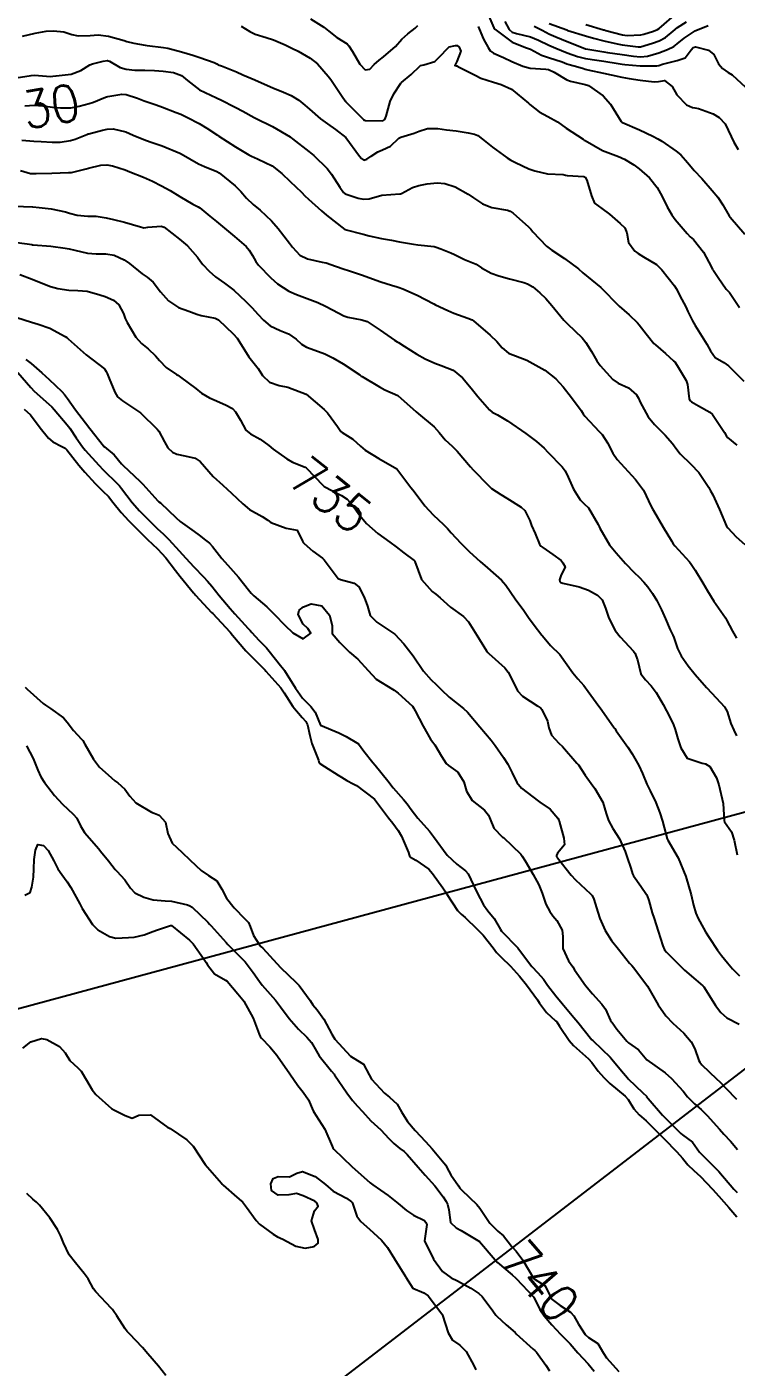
# Model space of a CAD drawing. Header units: metres. Extents: x 298520 to 308411, y 7433745 to 7450750.
# Drawn here: x 301731.9 to 301809.3, y 7441952.1 to 7442098 of the extents above; entities that cross this region are included whole.
import ezdxf
from ezdxf.enums import TextEntityAlignment as Align

# ---------------------------------------------------------------- set-up
doc = ezdxf.new("R2010")
doc.units = ezdxf.units.M
doc.header["$LTSCALE"] = 10
doc.linetypes.add('CONTINUO', pattern=[0])
for name, color, linetype in [('Cotas', 45, 'Continuous'), ('Curvas de Nivel 1m', 11, 'Continuous'), ('Curvas de Nivel 5m', 15, 'Continuous'), ('TEXTO', 45, 'Continuous')]:
    doc.layers.add(name, color=color, linetype=linetype)
doc.styles.add('Style-STANDARD', font='STANDARD.shx')

msp = doc.modelspace()

# ---------------------------------------------------------------- linework, layer by layer
at = {"layer": 'Curvas de Nivel 1m', "flags": 128}
for points, elevation in [([(301762.86, 7442098.91), (301764.33, 7442098), (301764.85, 7442097.56), (301765.72, 7442096.86), (301766.84, 7442096.17), (301767.05, 7442095.96), (301767.43, 7442095.35), (301768.24, 7442093.95), (301768.8, 7442093.34), (301769.31, 7442093.43), (301769.79, 7442093.93), (301770.33, 7442094.4), (301770.82, 7442094.74), (301772.13, 7442095.9), (301772.83, 7442096.67), (301773.45, 7442097.28), (301774.26, 7442097.88), (301774.57, 7442098.16)], 726), ([(301784.03, 7442098.59), (301784.5, 7442097.75), (301784.85, 7442097.44), (301785.3, 7442097.29), (301786.84, 7442096.95), (301787.71, 7442096.59), (301788.83, 7442096.03), (301789.61, 7442095.69), (301790.82, 7442095.19), (301791.94, 7442094.79), (301792.81, 7442094.59), (301794.06, 7442094.39), (301794.81, 7442094.27), (301796.39, 7442094.03), (301796.81, 7442093.97), (301797.13, 7442093.93), (301798.8, 7442093.78), (301800.6, 7442093.77), (301800.81, 7442093.81), (301801.22, 7442093.97), (301802.81, 7442094.37), (301803.69, 7442094.64), (301804.34, 7442095.51), (301804.56, 7442095.78), (301804.83, 7442095.86), (301806.24, 7442095.5), (301806.82, 7442095.03), (301807.31, 7442093.99), (301807.76, 7442093.48), (301808.39, 7442093.06), (301808.8, 7442092.78), (301810.27, 7442091.45)], 724), ([(301788.86, 7442098.37), (301790.78, 7442097.68), (301790.85, 7442097.66), (301790.89, 7442097.64), (301792.84, 7442097.03), (301793.69, 7442096.79), (301794.84, 7442096.5), (301796.27, 7442096.18), (301796.83, 7442096.07), (301798.57, 7442095.84), (301798.83, 7442095.85), (301800.14, 7442096.26), (301800.84, 7442096.49), (301801.54, 7442096.85), (301802.37, 7442097.54), (301802.86, 7442097.95), (301803.82, 7442098.56)], 722), ([(301792.86, 7442098.28), (301794.78, 7442097.7), (301794.85, 7442097.68), (301795.03, 7442097.63), (301796.85, 7442097.15), (301797.36, 7442097.08), (301798.85, 7442097.17), (301799.18, 7442097.24), (301800.24, 7442097.57), (301800.68, 7442097.74), (301800.86, 7442097.84), (301802.78, 7442099.53)], 721), ([(301731.48, 7442097.02), (301732.84, 7442097.35), (301734.04, 7442097.55), (301734.85, 7442097.6), (301735.98, 7442097.47), (301736.84, 7442097.2), (301737.56, 7442097.04), (301738.84, 7442097.09), (301739.71, 7442097.16), (301740.84, 7442097.02), (301742.57, 7442096.52), (301742.83, 7442096.44), (301743.61, 7442096.24), (301744.83, 7442096.03), (301745.05, 7442096.01), (301746.83, 7442095.78), (301747.33, 7442095.69), (301748.82, 7442095.32), (301750.03, 7442094.95), (301750.81, 7442094.7), (301752.35, 7442094.14), (301752.65, 7442093.98), (301752.8, 7442093.89), (301753.16, 7442093.77), (301754.79, 7442093.11), (301755.47, 7442092.78), (301756.78, 7442092.24), (301757.18, 7442092.08), (301758.77, 7442091.38), (301759.9, 7442090.92), (301760.76, 7442090.54), (301761.58, 7442090.03), (301762.24, 7442089.51), (301762.74, 7442089.06), (301763.95, 7442088), (301764.73, 7442087.45), (301765.6, 7442086.86), (301766.71, 7442085.97), (301768.2, 7442083.95), (301768.41, 7442083.67), (301768.68, 7442083.49), (301769.01, 7442083.6), (301769.48, 7442083.93), (301770.21, 7442084.4), (301770.69, 7442084.62), (301771.57, 7442085.04), (301772.5, 7442085.89), (301772.71, 7442086.02), (301774.16, 7442086.43), (301774.72, 7442086.66), (301775.62, 7442086.97), (301776.72, 7442086.97), (301777.69, 7442086.8), (301778.72, 7442086.69), (301780.04, 7442086.48), (301780.72, 7442086.34), (301781.11, 7442086.19), (301781.61, 7442085.79), (301782.7, 7442084.91), (301784.3, 7442083.75), (301784.68, 7442083.51), (301785.19, 7442083.24), (301786.67, 7442082.58), (301787.3, 7442082.35), (301788.67, 7442082.03), (301790.41, 7442081.94), (301790.66, 7442081.88), (301790.83, 7442081.84), (301792.66, 7442081.72), (301792.78, 7442081.65), (301792.99, 7442081.32), (301793.48, 7442079.64), (301793.82, 7442078.83), (301794.62, 7442078.25), (301795.46, 7442077.62), (301796.6, 7442076.61), (301797.12, 7442076.13), (301797.34, 7442075.6), (301797.51, 7442074.53), (301798.19, 7442073.59), (301798.42, 7442073.44), (301798.56, 7442073.36), (301799.14, 7442072.99), (301800.55, 7442072.13), (301801.16, 7442071.55), (301802.52, 7442069.83), (301802.69, 7442069.54), (301803.32, 7442068.35), (301803.75, 7442067.52), (301803.99, 7442067.02), (301804.48, 7442066.01), (301804.77, 7442065.51), (301805.34, 7442064.62), (301806.04, 7442063.49), (301806.44, 7442062.74), (301806.97, 7442062.02), (301807.89, 7442061.47), (301808.42, 7442061.11), (301810.08, 7442059.44)], 728), ([(301755.3, 7442098.1), (301756.26, 7442097.5), (301756.84, 7442097.23), (301758.04, 7442096.86), (301758.84, 7442096.6), (301760.1, 7442096.05), (301760.83, 7442095.69), (301761.5, 7442095.36), (301762.81, 7442094.63), (301763.61, 7442094), (301764.79, 7442092.66), (301765.09, 7442092.29), (301765.31, 7442091.98), (301766.3, 7442090.43), (301766.62, 7442089.96), (301766.68, 7442089.89), (301766.75, 7442089.83), (301768.62, 7442087.94), (301768.67, 7442087.88), (301768.73, 7442087.85), (301768.84, 7442087.83), (301770.73, 7442087.79), (301770.95, 7442087.92), (301771.12, 7442088.3), (301771.54, 7442089.91), (301771.94, 7442090.73), (301772.71, 7442091.89), (301772.78, 7442091.97), (301773.82, 7442092.85), (301774.8, 7442093.79), (301774.85, 7442093.82), (301775.2, 7442093.87), (301776.4, 7442094.26), (301776.81, 7442094.64), (301777.96, 7442095.83), (301778.65, 7442096), (301778.83, 7442095.98), (301779.07, 7442095.82), (301779.25, 7442095.39), (301778.81, 7442094.25), (301778.58, 7442093.82), (301778.75, 7442093.77), (301778.8, 7442093.76), (301778.9, 7442093.72), (301780.79, 7442092.75), (301781.44, 7442092.44), (301782.79, 7442092), (301783.65, 7442091.76), (301784.77, 7442091.22), (301786.6, 7442089.73), (301786.75, 7442089.58), (301787.78, 7442088.76), (301788.74, 7442088.27), (301789.76, 7442087.69), (301790.72, 7442086.99), (301792.57, 7442085.78), (301792.7, 7442085.7), (301792.78, 7442085.65), (301794.69, 7442084.57), (301796.41, 7442083.89), (301796.68, 7442083.79), (301796.81, 7442083.73), (301797.09, 7442083.6), (301798.09, 7442083), (301798.67, 7442082.58), (301799.82, 7442081.57), (301800.65, 7442080.52), (301801.18, 7442079.55), (301801.73, 7442078.44), (301802.24, 7442077.54), (301802.61, 7442077.04), (301803.89, 7442075.52), (301804.23, 7442075.17), (301804.58, 7442074.86), (301805.69, 7442073.5), (301806.55, 7442071.86), (301806.67, 7442071.61), (301806.76, 7442071.49), (301807.29, 7442070.72), (301808.15, 7442069.47), (301808.34, 7442069.29), (301808.51, 7442069.1), (301809.61, 7442067.45)], 727), ([(301781.13, 7442098.07), (301781.23, 7442097.79), (301781.73, 7442096.68), (301782.21, 7442095.78), (301782.45, 7442095.41), (301782.82, 7442095.16), (301783.89, 7442094.68), (301784.81, 7442094.25), (301785.99, 7442093.74), (301786.8, 7442093.53), (301788.52, 7442093.42), (301788.8, 7442093.38), (301789.41, 7442093.08), (301790.79, 7442092.27), (301791.21, 7442092.1), (301792.78, 7442091.76), (301793.16, 7442091.65), (301794.77, 7442090.5), (301795.54, 7442089.62), (301796.73, 7442087.71), (301796.78, 7442087.65), (301796.86, 7442087.61), (301798.72, 7442086.81), (301800.15, 7442086.13), (301800.71, 7442085.84), (301801.15, 7442085.56), (301802.69, 7442084.5), (301803.23, 7442084.07), (301803.74, 7442083.52), (301804.16, 7442083), (301804.67, 7442082.39), (301805.5, 7442081.5), (301806.64, 7442080.22), (301807.25, 7442079.48), (301807.81, 7442078.66), (301808.49, 7442077.46), (301808.61, 7442077.29), (301810.19, 7442075.44)], 726), ([(301787.23, 7442098.1), (301788.04, 7442097.71), (301788.56, 7442097.42), (301788.85, 7442097.28), (301789.58, 7442096.95), (301790.83, 7442096.42), (301792.75, 7442095.65), (301792.81, 7442095.63), (301792.82, 7442095.63), (301792.85, 7442095.63), (301794.82, 7442095.29), (301795.21, 7442095.23), (301796.82, 7442095), (301798.06, 7442094.84), (301798.81, 7442094.77), (301799.57, 7442094.82), (301800.82, 7442095.18), (301801.75, 7442095.55), (301802.47, 7442095.89), (301802.83, 7442096.16), (301803.59, 7442096.78), (301804.67, 7442097.51), (301804.79, 7442097.58), (301804.85, 7442097.61), (301806.19, 7442098.16)], 723), ([(301730.78, 7442092.46), (301732.42, 7442092.74), (301732.79, 7442092.75), (301734.52, 7442092.61), (301734.79, 7442092.64), (301735.14, 7442092.7), (301736.79, 7442092.88), (301737.82, 7442093.28), (301738.8, 7442093.88), (301739.09, 7442094.01), (301740.26, 7442094.29), (301740.73, 7442094.35), (301740.8, 7442094.34), (301740.94, 7442094.28), (301742.12, 7442093.59), (301742.79, 7442093.41), (301743.72, 7442093.32), (301744.79, 7442093.29), (301745.85, 7442093.27), (301746.79, 7442093.2), (301747.92, 7442093.06), (301748.79, 7442092.71), (301749.47, 7442092.17), (301750.77, 7442091.16), (301752.61, 7442090.28), (301752.75, 7442090.23), (301753.02, 7442090.13), (301754.74, 7442089.25), (301755.5, 7442088.85), (301756.73, 7442088.14), (301756.86, 7442088.08), (301758.72, 7442087.17), (301760.63, 7442086.04), (301760.71, 7442085.99), (301760.91, 7442085.84), (301762.69, 7442084.44), (301763.22, 7442084), (301764.67, 7442082.61), (301765.16, 7442081.99), (301766.04, 7442080.58), (301766.45, 7442079.97), (301766.63, 7442079.84), (301768.06, 7442079.38), (301768.63, 7442079.26), (301769.25, 7442079.31), (301770.63, 7442079.68), (301772.58, 7442079.84), (301772.63, 7442079.84), (301772.67, 7442079.85), (301772.76, 7442079.89), (301773.99, 7442080.53), (301774.65, 7442080.75), (301775.59, 7442080.92), (301776.65, 7442081.04), (301777.5, 7442080.98), (301778.64, 7442080.6), (301780.04, 7442079.81), (301780.63, 7442079.39), (301781.61, 7442078.77), (301782.62, 7442078.36), (301784.31, 7442078.06), (301784.61, 7442077.95), (301784.93, 7442077.75), (301786.6, 7442076.26), (301786.86, 7442075.99), (301787.09, 7442075.72), (301788.57, 7442074.16), (301789.17, 7442073.69), (301790.55, 7442072.8), (301792.05, 7442071.66), (301792.54, 7442071.24), (301794.51, 7442069.63), (301796.49, 7442067.61), (301797.57, 7442066.68), (301798.48, 7442065.81), (301798.67, 7442065.58), (301799.43, 7442064.6), (301800.28, 7442063.56), (301800.44, 7442063.4), (301801.54, 7442062.44), (301802.42, 7442061.67), (301802.5, 7442061.61), (301802.55, 7442061.54), (301802.81, 7442061.14), (301803.81, 7442059.52), (301803.95, 7442059.08), (301804.14, 7442057.51), (301804.21, 7442057.35), (301804.37, 7442057.19), (301805.13, 7442056.74), (301806.36, 7442056.06), (301806.67, 7442055.8), (301806.9, 7442055.48), (301807.96, 7442053.84), (301808.2, 7442053.47), (301808.32, 7442053.32), (301809.33, 7442052.47)], 729), ([(301731.4, 7442085.69), (301732.7, 7442085.59), (301733.51, 7442085.55), (301734.7, 7442085.46), (301735.58, 7442085.45), (301736.7, 7442085.63), (301737.23, 7442085.79), (301738.48, 7442086.3), (301738.64, 7442086.37), (301738.71, 7442086.39), (301740.21, 7442086.79), (301740.72, 7442086.9), (301741.37, 7442086.92), (301742.72, 7442086.58), (301743.55, 7442086.24), (301744.71, 7442085.76), (301745.4, 7442085.52), (301746.7, 7442085.08), (301748.61, 7442084.26), (301748.68, 7442084.22), (301748.76, 7442084.18), (301750.67, 7442083.11), (301751.32, 7442082.8), (301752.66, 7442082.26), (301752.9, 7442082.13), (301754.64, 7442080.72), (301755.27, 7442080.1), (301755.9, 7442079.36), (301756.62, 7442078.67), (301757.36, 7442078.07), (301758.6, 7442076.89), (301759.33, 7442076.05), (301760.57, 7442074.48), (301760.89, 7442074.04), (301761.7, 7442073.17), (301762.55, 7442072.77), (301764.13, 7442072.41), (301764.55, 7442072.31), (301765.58, 7442071.98), (301766.54, 7442071.65), (301767, 7442071.5), (301768.53, 7442071), (301770, 7442070.45), (301770.52, 7442070.27), (301771.7, 7442069.9), (301772.32, 7442069.7), (301772.51, 7442069.63), (301772.92, 7442069.48), (301774.5, 7442068.79), (301776.3, 7442067.85), (301776.49, 7442067.75), (301777.81, 7442067.15), (301778.48, 7442066.86), (301779.99, 7442066.29), (301780.48, 7442066.12), (301780.67, 7442065.99), (301780.89, 7442065.79), (301782.45, 7442064.46), (301783.16, 7442063.77), (301783.75, 7442063.07), (301784.43, 7442062.48), (301786.42, 7442061.73), (301788.41, 7442060.64), (301789.58, 7442059.69), (301790.38, 7442058.82), (301791.31, 7442057.67), (301792.36, 7442056.25), (301792.58, 7442055.88), (301792.74, 7442055.65), (301794.33, 7442053.98), (301794.65, 7442053.63), (301795.22, 7442052.72), (301795.79, 7442051.62), (301796.29, 7442050.92), (301797.49, 7442049.59), (301797.86, 7442049.18), (301798.26, 7442048.73), (301799.14, 7442047.57), (301799.99, 7442045.8), (301800.12, 7442045.56), (301800.23, 7442045.36), (301801.3, 7442043.55), (301802.19, 7442042.05), (301802.38, 7442041.74), (301802.55, 7442041.53), (301804.16, 7442039.77), (301804.36, 7442039.51), (301804.78, 7442038.87), (301805.6, 7442037.5), (301806.12, 7442036.6), (301806.83, 7442035.48), (301808.09, 7442033.68), (301808.21, 7442033.47), (301808.85, 7442032.24), (301809.28, 7442031.45)], 731), ([(301731.25, 7442082.38), (301732.35, 7442082.07), (301732.66, 7442082.04), (301732.97, 7442082.05), (301734.66, 7442082.1), (301736.49, 7442082.15), (301736.66, 7442082.15), (301736.82, 7442082.16), (301737.41, 7442082.31), (301738.4, 7442082.57), (301738.67, 7442082.64), (301740, 7442082.96), (301740.67, 7442083), (301741.29, 7442082.89), (301742.66, 7442082.44), (301743.17, 7442082.24), (301744.65, 7442081.67), (301745.64, 7442081.23), (301746.64, 7442080.71), (301747.56, 7442080.19), (301748.63, 7442079.55), (301750.05, 7442078.73), (301750.62, 7442078.44), (301750.79, 7442078.33), (301751.01, 7442078.15), (301751.89, 7442077.42), (301752.6, 7442076.84), (301753.48, 7442076.12), (301754.58, 7442075.21), (301755.85, 7442074.09), (301756.18, 7442073.71), (301756.55, 7442073.11), (301756.92, 7442072.46), (301757.21, 7442072.08), (301758.52, 7442070.71), (301759.27, 7442070.05), (301760.5, 7442069.24), (301761.34, 7442068.87), (301762.5, 7442068.44), (301763.65, 7442068), (301764.49, 7442067.62), (301765.25, 7442067.21), (301766.48, 7442066.55), (301766.92, 7442066.4), (301768.47, 7442066.12), (301769.03, 7442065.93), (301770.46, 7442065), (301772.03, 7442063.9), (301772.29, 7442063.74), (301772.44, 7442063.64), (301773.08, 7442063.24), (301774.43, 7442062.38), (301775.37, 7442061.86), (301776.42, 7442061.4), (301777.1, 7442061.15), (301778.41, 7442060.64), (301779.43, 7442059.81), (301780.38, 7442058.68), (301781.09, 7442057.79), (301782.36, 7442056.32), (301782.66, 7442056.08), (301783.25, 7442055.77), (301784.34, 7442055.12), (301786.32, 7442053.73), (301787.49, 7442052.89), (301788.31, 7442052.13), (301788.72, 7442051.7), (301790.28, 7442050.11), (301790.63, 7442049.68), (301790.95, 7442048.99), (301791.53, 7442047.67), (301792.24, 7442046.54), (301792.68, 7442046.1), (301793.14, 7442045.65), (301794.21, 7442043.83), (301794.3, 7442043.63), (301794.38, 7442043.45), (301795.43, 7442041.62), (301796.17, 7442040.76), (301797.2, 7442039.6), (301798.14, 7442038.62), (301798.68, 7442038.12), (301799.2, 7442037.57), (301799.61, 7442037.05), (301800.12, 7442036.32), (301800.59, 7442035.56), (301801.1, 7442034.55), (301801.56, 7442033.55), (301802.07, 7442032.38), (301802.33, 7442031.8), (301802.45, 7442031.53), (301802.85, 7442030.33), (301803.25, 7442029.52), (301804.03, 7442028.46), (301804.78, 7442027.5), (301806, 7442026.08), (301806.58, 7442025.48), (301807.97, 7442023.97), (301808.25, 7442023.47), (301808.66, 7442022.17), (301808.98, 7442021.45), (301809.3, 7442020.81)], 732), ([(301730.61, 7442078.5), (301732.57, 7442078.41), (301732.61, 7442078.41), (301733.31, 7442078.36), (301734.61, 7442078.22), (301736.17, 7442077.89), (301736.61, 7442077.75), (301737.42, 7442077.5), (301738.6, 7442077.4), (301739.5, 7442077.4), (301740.6, 7442077.24), (301741.38, 7442077.05), (301742.6, 7442076.74), (301744.34, 7442076.23), (301744.59, 7442076.16), (301744.68, 7442076.14), (301745.13, 7442076.22), (301746.59, 7442076.33), (301746.93, 7442076.2), (301748.57, 7442074.9), (301749.44, 7442074.17), (301750.55, 7442072.93), (301750.87, 7442072.48), (301751.12, 7442072.15), (301751.81, 7442071.42), (301752.52, 7442070.81), (301753.49, 7442070.12), (301754.51, 7442069.35), (301755.83, 7442068.1), (301756.49, 7442067.41), (301757.13, 7442066.73), (301757.73, 7442066.07), (301758.46, 7442065.46), (301759.54, 7442064.96), (301760.45, 7442064.6), (301761.3, 7442064.03), (301761.89, 7442063.47), (301762.43, 7442063.16), (301763.73, 7442062.69), (301764.43, 7442062.41), (301765.29, 7442061.98), (301766.41, 7442061.34), (301768.22, 7442060.12), (301768.39, 7442060), (301768.5, 7442059.94), (301770.38, 7442058.82), (301770.97, 7442058.5), (301772.37, 7442057.89), (301774.36, 7442056.1), (301774.64, 7442055.87), (301776.33, 7442054.47), (301776.88, 7442053.84), (301777.54, 7442053.05), (301778.31, 7442052.35), (301778.86, 7442051.81), (301780.28, 7442050.13), (301780.57, 7442049.8), (301782.26, 7442048.09), (301782.41, 7442047.93), (301782.59, 7442047.77), (301783.59, 7442047.1), (301784.24, 7442046.71), (301785.83, 7442045.73), (301786.23, 7442045.36), (301786.75, 7442044.26), (301786.95, 7442043.72), (301787.34, 7442042.86), (301787.81, 7442041.71), (301787.96, 7442041.48), (301788.18, 7442041.32), (301789.28, 7442040.58), (301790.17, 7442039.91), (301790.36, 7442039.68), (301790.6, 7442039.23), (301790.14, 7442038.23), (301790, 7442037.81), (301790.02, 7442037.68), (301790.13, 7442037.52), (301790.37, 7442037.44), (301792.13, 7442037.05), (301793.17, 7442036.69), (301794.12, 7442036.16), (301794.63, 7442035.62), (301795.01, 7442034.71), (301795.36, 7442033.62), (301796.07, 7442032.28), (301796.6, 7442031.6), (301798.05, 7442030.03), (301798.23, 7442029.78), (301798.33, 7442029.59), (301798.51, 7442029.11), (301798.86, 7442027.58), (301799.37, 7442026.93), (301800, 7442026.28), (301800.52, 7442025.55), (301801.29, 7442024.23), (301801.66, 7442023.54), (301801.96, 7442023), (301802.42, 7442022.01), (301802.59, 7442021.53), (301802.9, 7442020.49), (301803.2, 7442019.52), (301803.91, 7442018.41), (301805.54, 7442017.85), (301805.9, 7442017.76), (301806.39, 7442017.49), (301807.11, 7442016.25), (301807.36, 7442015.48), (301807.84, 7442013.47), (301807.94, 7442011.59), (301807.99, 7442011.47), (301808.74, 7442010.38), (301809.03, 7442009.45), (301809.34, 7442007.88)], 733), ([(301730.57, 7442074.58), (301732, 7442074.38), (301732.5, 7442074.31), (301732.56, 7442074.3), (301732.64, 7442074.29), (301734.56, 7442074.13), (301736.14, 7442073.91), (301736.56, 7442073.84), (301737.18, 7442073.69), (301738.55, 7442073.38), (301739.52, 7442073.32), (301740.55, 7442073.32), (301741.45, 7442073.16), (301742.55, 7442072.67), (301743.14, 7442072.24), (301744.53, 7442071.12), (301745.06, 7442070.76), (301745.7, 7442070.21), (301746.51, 7442069.17), (301747.38, 7442068.19), (301748.49, 7442067.46), (301749.6, 7442067.05), (301750.48, 7442066.74), (301750.94, 7442066.61), (301752.47, 7442066.31), (301752.84, 7442066.13), (301754.45, 7442064.61), (301754.87, 7442064.11), (301755.67, 7442062.85), (301756.15, 7442062.09), (301756.42, 7442061.73), (301757.14, 7442060.81), (301757.64, 7442060.07), (301758.39, 7442059.32), (301759.45, 7442058.98), (301760.38, 7442058.8), (301762.37, 7442058.01), (301764.36, 7442056.37), (301764.73, 7442055.99), (301765.79, 7442054.52), (301766.18, 7442053.97), (301766.32, 7442053.86), (301767.47, 7442053.11), (301768.31, 7442052.35), (301768.81, 7442051.93), (301770.29, 7442051.03), (301772.28, 7442049.9), (301773.8, 7442047.88), (301774, 7442047.62), (301774.25, 7442047.29), (301775.32, 7442045.86), (301776.22, 7442044.89), (301777.37, 7442043.83), (301777.78, 7442043.41), (301778.19, 7442042.93), (301779.23, 7442041.81), (301780.17, 7442040.85), (301781.34, 7442039.79), (301782.15, 7442039.12), (301783.69, 7442037.76), (301783.9, 7442037.52), (301784.13, 7442037.22), (301785.18, 7442035.74), (301786.09, 7442034.48), (301786.63, 7442033.72), (301787.24, 7442032.87), (301788.06, 7442031.79), (301788.13, 7442031.7), (301789.01, 7442030.65), (301790.04, 7442029.68), (301791.44, 7442027.67), (301792.01, 7442027.03), (301792.65, 7442026.3), (301793.11, 7442025.64), (301793.98, 7442024.46), (301794.62, 7442023.62), (301795.94, 7442021.71), (301796.01, 7442021.61), (301796.18, 7442021.37), (301797.43, 7442019.59), (301797.91, 7442018.85), (301798.65, 7442017.58), (301799.05, 7442016.74), (301799.52, 7442015.57), (301799.86, 7442014.83), (301800.51, 7442013.55), (301800.94, 7442012.44), (301801.22, 7442011.55), (301801.74, 7442009.61), (301801.76, 7442009.54), (301801.8, 7442009.46), (301802.94, 7442007.53), (301803.75, 7442005.52), (301804.35, 7442003.51), (301804.61, 7442002.4), (301804.86, 7442001.5), (301805.12, 7442000.92), (301805.69, 7441999.88), (301805.91, 7441999.49), (301806.29, 7441998.86), (301807.22, 7441997.47), (301807.65, 7441996.92), (301808.3, 7441996.12), (301808.84, 7441995.45), (301809.62, 7441994.68)], 734), ([(301730.85, 7442066.39), (301732.47, 7442065.85), (301733.18, 7442065.65), (301734.46, 7442065.21), (301736.12, 7442064.32), (301736.31, 7442064.19), (301736.44, 7442064.07), (301738.42, 7442062.3), (301740.41, 7442060.77), (301740.61, 7442060.49), (301740.72, 7442060.28), (301740.93, 7442059.73), (301741.53, 7442058.26), (301741.84, 7442057.73), (301742.36, 7442057.29), (301744.02, 7442056.23), (301744.35, 7442055.98), (301746.16, 7442054.21), (301746.32, 7442054.01), (301746.96, 7442052.85), (301747.33, 7442052.19), (301747.82, 7442051.71), (301748.3, 7442051.48), (301749.17, 7442051.3), (301750.29, 7442051.06), (301750.85, 7442050.71), (301751.31, 7442050.14), (301752.27, 7442049.08), (301753.3, 7442048.12), (301754.24, 7442047.25), (301755.48, 7442046.1), (301756.22, 7442045.48), (301757.59, 7442044.69), (301758.21, 7442044.3), (301758.54, 7442044.06), (301760.2, 7442043.45), (301761.4, 7442043.23), (301761.98, 7442042.01), (301762.05, 7442041.88), (301762.18, 7442041.75), (301763.1, 7442040.94), (301764.16, 7442040.17), (301764.34, 7442039.99), (301764.88, 7442039.26), (301765.88, 7442037.97), (301766.13, 7442037.85), (301767.63, 7442037.45), (301768.12, 7442037.04), (301768.7, 7442035.93), (301769.07, 7442034.96), (301769.38, 7442033.93), (301770.08, 7442033.21), (301772.06, 7442031.9), (301773.02, 7442030.85), (301773.79, 7442029.87), (301774.04, 7442029.52), (301775.17, 7442027.86), (301776, 7442026.91), (301776.57, 7442026.41), (301777.15, 7442025.83), (301777.98, 7442025.03), (301779.53, 7442023.8), (301779.96, 7442023.39), (301781.32, 7442021.79), (301781.94, 7442021.08), (301782.53, 7442020.37), (301783, 7442019.76), (301783.9, 7442018.47), (301784.37, 7442017.75), (301784.82, 7442016.81), (301785.35, 7442015.74), (301785.86, 7442015.14), (301787.71, 7442013.71), (301787.84, 7442013.62), (301788.97, 7442012.83), (301789.82, 7442011.86), (301789.91, 7442011.68), (301789.95, 7442011.55), (301790.48, 7442009.67), (301790.53, 7442008.94), (301789.78, 7442008.04), (301789.65, 7442007.8), (301789.67, 7442007.68), (301789.71, 7442007.62), (301789.77, 7442007.54), (301791.28, 7442005.66), (301791.75, 7442005.14), (301793.39, 7442003.63), (301793.54, 7442003.45), (301793.72, 7442003.03), (301794.16, 7442001.63), (301794.38, 7442000.94), (301794.97, 7441999.62), (301795.67, 7441998.54), (301796.42, 7441997.6), (301797.64, 7441996.07), (301797.87, 7441995.82), (301798.1, 7441995.58), (301799.6, 7441993.56), (301800.76, 7441991.55), (301801.57, 7441990.35), (301802.34, 7441989.53), (301803.55, 7441988.45), (301804.36, 7441987.51), (301804.75, 7441986.73), (301805.18, 7441985.49), (301805.29, 7441985.28), (301805.51, 7441985.01), (301807.1, 7441983.47), (301807.49, 7441983.1), (301809.1, 7441981.45), (301809.29, 7441981.27)], 736), ([(301731.85, 7442061.81), (301732.41, 7442061.38), (301733.57, 7442060.36), (301734.39, 7442059.62), (301735.76, 7442058.33), (301736.04, 7442058), (301736.37, 7442057.55), (301737.25, 7442056.31), (301738.33, 7442054.92), (301738.82, 7442054.3), (301740.3, 7442052.39), (301740.35, 7442052.33), (301740.43, 7442052.28), (301741.47, 7442051.43), (301742.28, 7442050.45), (301742.44, 7442050.25), (301744.26, 7442048.56), (301744.58, 7442048.23), (301746.23, 7442046.4), (301746.34, 7442046.32), (301746.5, 7442046.21), (301748.21, 7442044.55), (301748.65, 7442044.18), (301750.19, 7442043.08), (301750.73, 7442042.69), (301751.43, 7442042.14), (301751.84, 7442041.8), (301752.18, 7442041.43), (301753.19, 7442040.12), (301754.15, 7442039.08), (301755.01, 7442038.1), (301756.12, 7442036.72), (301756.4, 7442036.37), (301756.7, 7442036.08), (301758.09, 7442034.86), (301758.93, 7442034.05), (301760.07, 7442032.87), (301760.95, 7442032.03), (301762.06, 7442031.4), (301762.9, 7442032.01), (301762.57, 7442032.51), (301762.07, 7442032.98), (301761.51, 7442034.03), (301761.61, 7442034.51), (301762.1, 7442034.87), (301762.92, 7442035.19), (301764.1, 7442034.98), (301764.94, 7442033.98), (301765.22, 7442032.83), (301765.22, 7442031.98), (301766.05, 7442031), (301766.55, 7442030.47), (301767.11, 7442029.95), (301768.03, 7442029.19), (301769.14, 7442027.93), (301770, 7442027), (301771.8, 7442025.9), (301771.99, 7442025.8), (301772.41, 7442025.47), (301773.97, 7442024.04), (301774.1, 7442023.87), (301774.28, 7442023.55), (301775.14, 7442021.86), (301775.93, 7442020.48), (301776.2, 7442020.12), (301776.4, 7442019.84), (301777.14, 7442018.6), (301777.65, 7442017.83), (301777.89, 7442017.61), (301778.93, 7442016.86), (301779.58, 7442015.8), (301779.86, 7442014.79), (301780.47, 7442013.79), (301781.83, 7442012.72), (301782.25, 7442012.19), (301782.44, 7442011.77), (301782.84, 7442010.79), (301783.8, 7442009.81), (301783.88, 7442009.75), (301785.78, 7442007.93), (301785.94, 7442007.73), (301786.27, 7442007.23), (301787.11, 7442005.72), (301787.74, 7442004.61), (301788.12, 7442003.7), (301788.52, 7442002.51), (301788.93, 7442001.69), (301789.25, 7442001.24), (301789.69, 7442000.71), (301790.29, 7441999.67), (301790.37, 7441998.98), (301790.36, 7441997.67), (301790.98, 7441996.32), (301791.43, 7441995.66), (301791.63, 7441995.35), (301792.83, 7441993.65), (301793.6, 7441992.73), (301794.59, 7441991.62), (301795, 7441991.05), (301795.57, 7441989.83), (301795.65, 7441989.69), (301795.75, 7441989.61), (301796.26, 7441988.89), (301797.32, 7441987.59), (301797.53, 7441987.41), (301798.6, 7441986.65), (301799.51, 7441985.56), (301801.5, 7441984.13), (301802.2, 7441983.53), (301803.47, 7441982.13), (301803.94, 7441981.51), (301804.69, 7441980.74), (301805.45, 7441980.13), (301806.09, 7441979.48), (301807.42, 7441977.98), (301807.92, 7441977.46), (301808.64, 7441976.69), (301809.4, 7441975.77)], 737), ([(301730.95, 7442060.39), (301732.38, 7442058.74), (301732.75, 7442058.37), (301734.36, 7442056.95), (301734.66, 7442056.65), (301734.91, 7442056.34), (301736.33, 7442054.69), (301736.63, 7442054.32), (301737.33, 7442053.29), (301738.01, 7442052.3), (301738.3, 7442051.94), (301739.8, 7442050.28), (301740.28, 7442049.78), (301741.83, 7442048.26), (301742.04, 7442048.04), (301742.25, 7442047.77), (301743.42, 7442046.24), (301744.22, 7442045.32), (301745.3, 7442044.22), (301746.19, 7442043.38), (301746.81, 7442042.82), (301747.41, 7442042.19), (301747.78, 7442041.79), (301748.17, 7442041.37), (301749.27, 7442040.17), (301750.15, 7442039.22), (301751.19, 7442038.14), (301751.65, 7442037.66), (301752.12, 7442037.11), (301752.91, 7442036.12), (301754.09, 7442034.7), (301754.61, 7442034.1), (301756.07, 7442032.52), (301756.27, 7442032.3), (301756.46, 7442032.08), (301757.24, 7442031.26), (301758.05, 7442030.42), (301758.36, 7442030.06), (301759.6, 7442028.47), (301759.94, 7442028.04), (301760.01, 7442027.94), (301761.23, 7442026.03), (301761.98, 7442024.93), (301762.88, 7442024.01), (301763.38, 7442023.42), (301763.94, 7442021.99), (301765.93, 7442021.15), (301766.73, 7442020.76), (301767.92, 7442020.07), (301768.08, 7442019.94), (301768.69, 7442019.16), (301769.65, 7442017.92), (301769.89, 7442017.62), (301771.28, 7442015.91), (301771.86, 7442015.17), (301773.01, 7442013.88), (301773.4, 7442013.43), (301773.83, 7442012.8), (301774.54, 7442011.86), (301775.81, 7442010.44), (301776.28, 7442009.85), (301777.77, 7442007.83), (301778.81, 7442006.86), (301779.76, 7442006.11), (301780.04, 7442005.8), (301780.34, 7442005.2), (301781, 7442003.79), (301781.71, 7442002.44), (301782.2, 7442001.77), (301782.86, 7442000.92), (301783.55, 7441999.75), (301783.68, 7441999.57), (301785.45, 7441997.73), (301785.65, 7441997.49), (301786.99, 7441995.72), (301787.63, 7441995.01), (301788.24, 7441994.33), (301788.7, 7441993.69), (301789.6, 7441992.5), (301790.28, 7441991.67), (301791.57, 7441990.16), (301791.99, 7441989.66), (301793.53, 7441987.74), (301793.63, 7441987.64), (301794.62, 7441986.72), (301795.52, 7441985.82), (301795.7, 7441985.61), (301796.75, 7441984.35), (301797.39, 7441983.59), (301797.49, 7441983.48), (301799.07, 7441981.96), (301799.46, 7441981.59), (301799.49, 7441981.56), (301799.67, 7441981.35), (301801.23, 7441979.54), (301801.44, 7441979.32), (301803.23, 7441977.52), (301803.41, 7441977.38), (301804.48, 7441976.58), (301805.26, 7441975.49), (301805.32, 7441975.41), (301805.39, 7441975.34), (301807.29, 7441973.47), (301807.37, 7441973.38), (301808.98, 7441971.45), (301809.34, 7441971.09)], 738), ([(301731.66, 7442056.38), (301732.34, 7442055.78), (301733.41, 7442054.36), (301734.31, 7442053.22), (301734.79, 7442052.83), (301735.76, 7442052.33), (301736.12, 7442052.15), (301736.3, 7442051.98), (301737.62, 7442050.31), (301738.27, 7442049.54), (301739.41, 7442048.29), (301740.24, 7442047.47), (301740.84, 7442046.87), (301741.33, 7442046.26), (301742.22, 7442045.16), (301743.06, 7442044.24), (301744.19, 7442043.12), (301745.1, 7442042.22), (301746.17, 7442041.17), (301746.66, 7442040.69), (301747.08, 7442040.2), (301748.14, 7442038.81), (301748.65, 7442038.17), (301750.12, 7442036.39), (301750.23, 7442036.27), (301750.33, 7442036.16), (301752.08, 7442034.26), (301752.21, 7442034.13), (301754.06, 7442032.16), (301754.11, 7442032.11), (301754.36, 7442031.8), (301755.81, 7442030.09), (301756.04, 7442029.85), (301757.84, 7442028.06), (301757.92, 7442027.97), (301758.01, 7442027.86), (301759.62, 7442026.04), (301759.99, 7442025.52), (301760.94, 7442024.03), (301761.95, 7442022.83), (301762.34, 7442022.4), (301762.52, 7442022.01), (301762.78, 7442020.85), (301763.01, 7442020), (301763.72, 7442018.17), (301763.77, 7442017.99), (301763.8, 7442017.9), (301763.89, 7442017.81), (301764.39, 7442017.49), (301765.88, 7442016.56), (301766.25, 7442016.34), (301766.83, 7442015.96), (301767.52, 7442015.59), (301767.87, 7442015.4), (301769.85, 7442013.92), (301771.37, 7442011.9), (301771.82, 7442011.31), (301772.42, 7442010.5), (301772.77, 7442009.89), (301773.53, 7442008.12), (301773.61, 7442007.87), (301773.65, 7442007.75), (301773.77, 7442007.63), (301774.34, 7442007.3), (301775.76, 7442006.29), (301776.17, 7442005.85), (301777.28, 7442004.29), (301777.57, 7442003.83), (301777.73, 7442003.57), (301778.88, 7442001.81), (301779.28, 7442001.39), (301779.7, 7442001.06), (301781.01, 7441999.79), (301781.67, 7441999.11), (301782.76, 7441997.76), (301783.14, 7441997.25), (301783.64, 7441996.74), (301784.64, 7441995.74), (301785.62, 7441994.67), (301786.41, 7441993.72), (301787.59, 7441992.07), (301787.82, 7441991.71), (301788.57, 7441990.69), (301789.56, 7441989.81), (301789.69, 7441989.68), (301790.01, 7441989.22), (301791.04, 7441987.66), (301791.53, 7441987.12), (301793.17, 7441985.64), (301793.51, 7441985.26), (301794.2, 7441984.33), (301794.81, 7441983.62), (301795.48, 7441982.98), (301797.15, 7441981.59), (301797.46, 7441981.21), (301798.09, 7441980.22), (301798.69, 7441979.57), (301799.43, 7441978.9), (301800.8, 7441977.55), (301801.41, 7441976.95), (301802.79, 7441975.53), (301803.39, 7441974.83), (301803.99, 7441974.12), (301804.64, 7441973.5), (301805.36, 7441972.84), (301806.66, 7441971.48), (301807.34, 7441970.72), (301808.43, 7441969.46), (301809.31, 7441968.45)], 739), ([(301731.91, 7442019.74), (301732.64, 7442018.36), (301733.14, 7442017.1), (301733.47, 7442016.35), (301733.87, 7442015.73), (301734.98, 7442014.34), (301735.84, 7442013.37), (301736.99, 7442012.31), (301737.38, 7442011.87), (301737.81, 7442011.02), (301738.23, 7442010.3), (301739.78, 7442008.52), (301739.99, 7442008.28), (301740.83, 7442007.2), (301741.58, 7442006.26), (301741.75, 7442006.09), (301742.64, 7442005.15), (301743.24, 7442004.24), (301743.73, 7442003.73), (301744.68, 7442003.26), (301745.71, 7442002.97), (301747.04, 7442002.86), (301747.71, 7442002.81), (301749.44, 7442002.43), (301749.71, 7442002.33), (301749.98, 7442002.16), (301751.69, 7442000.52), (301751.86, 7442000.32), (301752.03, 7442000.13), (301753.66, 7441998.33), (301753.86, 7441998.11), (301755.64, 7441996.32), (301755.75, 7441996.21), (301755.86, 7441996.09), (301756.62, 7441995.07), (301757.3, 7441994.06), (301757.61, 7441993.67), (301759.06, 7441992.05), (301759.28, 7441991.75), (301759.58, 7441991.31), (301760.54, 7441990.03), (301761.55, 7441988.87), (301762.45, 7441988.01), (301762.97, 7441987.44), (301763.52, 7441986.48), (301763.82, 7441985.99), (301765.14, 7441984.33), (301765.44, 7441983.97), (301765.49, 7441983.9), (301766.82, 7441981.96), (301767.45, 7441981.11), (301768, 7441980.49), (301768.51, 7441979.93), (301769.43, 7441978.92), (301770.53, 7441977.91), (301771.4, 7441976.99), (301771.93, 7441976.42), (301772.59, 7441975.88), (301773.06, 7441975.55), (301773.39, 7441975.23), (301774.59, 7441973.86), (301775.36, 7441972.98), (301776.4, 7441971.84), (301777.33, 7441970.63), (301777.63, 7441970.13), (301777.78, 7441969.82), (301777.94, 7441969.2), (301778.11, 7441967.82), (301778.73, 7441967.25), (301779.28, 7441966.95), (301781.27, 7441965.78), (301782.97, 7441963.76), (301783.25, 7441963.49), (301784.82, 7441962.15), (301785.22, 7441961.77), (301785.27, 7441961.73), (301787.2, 7441959.71), (301787.85, 7441958.36), (301788.32, 7441957.69), (301789.17, 7441956.68), (301790.12, 7441955.67), (301791.14, 7441954.63), (301792.01, 7441953.65), (301793.11, 7441952.43), (301793.77, 7441951.63)], 741), ([(301731.72, 7442003.49), (301732.31, 7442003.78), (301732.5, 7442004.36), (301732.68, 7442005.42), (301732.7, 7442006.36), (301732.76, 7442007.36), (301732.9, 7442008.36), (301733.15, 7442008.99), (301733.78, 7442008.9), (301734.28, 7442008.34), (301734.88, 7442007.22), (301735.33, 7442006.33), (301735.75, 7442005.74), (301736.35, 7442004.93), (301736.73, 7442004.32), (301737.71, 7442002.55), (301737.83, 7442002.3), (301737.99, 7442002.01), (301739.1, 7442000.29), (301739.67, 7441999.71), (301740.97, 7441998.96), (301741.66, 7441998.81), (301743.03, 7441998.87), (301743.66, 7441998.9), (301744.75, 7441999.14), (301745.67, 7441999.51), (301746.19, 7441999.69), (301747.6, 7442000.18), (301747.68, 7442000.19), (301747.72, 7442000.18), (301749.66, 7441998.58), (301750.06, 7441998.16), (301751.2, 7441996.58), (301751.49, 7441996.14), (301751.63, 7441995.9), (301752.41, 7441994.92), (301753.61, 7441994.23), (301753.78, 7441994.11), (301754.94, 7441992.75), (301755.48, 7441992.09), (301755.58, 7441991.94), (301756.62, 7441990.08), (301757.27, 7441988.34), (301757.38, 7441988.07), (301757.53, 7441987.89), (301758.44, 7441986.97), (301759.18, 7441986.04), (301759.32, 7441985.85), (301759.51, 7441985.59), (301760.6, 7441984.03), (301761.47, 7441982.74), (301762.05, 7441982.01), (301762.64, 7441981.19), (301763.16, 7441979.99), (301763.25, 7441979.8), (301763.44, 7441979.51), (301764.42, 7441977.98), (301765.22, 7441976.15), (301765.29, 7441975.97), (301765.39, 7441975.82), (301767.37, 7441973.95), (301769.35, 7441972.16), (301769.66, 7441971.92), (301771.33, 7441970.76), (301772.43, 7441969.89), (301773.32, 7441969.14), (301774.1, 7441968.65), (301775.3, 7441968.04), (301775.44, 7441967.85), (301775.52, 7441967.63), (301775.27, 7441965.85), (301776.26, 7441963.84), (301777.23, 7441962.51), (301778.18, 7441961.82), (301778.89, 7441961.48), (301779.22, 7441961.31), (301780.33, 7441960.67), (301781.21, 7441960.11), (301781.56, 7441959.78), (301782.73, 7441958.22), (301783.05, 7441957.76), (301783.18, 7441957.62), (301784.2, 7441956.71), (301785.15, 7441955.85), (301785.28, 7441955.73), (301787.14, 7441954.04), (301787.31, 7441953.88), (301787.48, 7441953.7), (301788.49, 7441952.31), (301788.89, 7441951.68)], 742), ([(301731.52, 7441986.83), (301732.37, 7441987.52), (301733.54, 7441987.87), (301734.12, 7441987.76), (301735.52, 7441986.99), (301736.11, 7441986.32), (301736.65, 7441985.46), (301737.5, 7441984.66), (301737.86, 7441984.3), (301738.44, 7441983.33), (301739.05, 7441982.28), (301739.46, 7441981.76), (301741.17, 7441980.26), (301741.44, 7441980.09), (301742.67, 7441979.48), (301743.43, 7441979.2), (301744.15, 7441979.51), (301745.44, 7441979.56), (301747.33, 7441978.19), (301747.42, 7441978.13), (301747.55, 7441978.06), (301749.4, 7441976.85), (301750.09, 7441976.15), (301751.37, 7441974.14), (301753.16, 7441972.11), (301753.24, 7441972.01), (301753.34, 7441971.91), (301754.82, 7441970.61), (301755.32, 7441970.19), (301755.44, 7441970.09), (301755.89, 7441969.51), (301756.95, 7441968.07), (301757.3, 7441967.66), (301758.78, 7441966.55), (301759.28, 7441966.29), (301759.84, 7441966.03), (301761.27, 7441965.27), (301762.29, 7441965.03), (301763.27, 7441965.23), (301763.68, 7441965.57), (301763.7, 7441965.99), (301763.29, 7441967.07), (301762.97, 7441968), (301763.31, 7441969.09), (301763.68, 7441969.63), (301763.56, 7441969.99), (301763.32, 7441970.15), (301762.07, 7441970.75), (301761.33, 7441970.98), (301760.51, 7441970.85), (301759.33, 7441970.82), (301758.6, 7441971.32), (301758.53, 7441972.05), (301758.79, 7441972.61), (301759.35, 7441972.85), (301760.58, 7441972.8), (301761.36, 7441973.2), (301761.99, 7441973.39), (301763.36, 7441972.84), (301764.5, 7441971.98), (301765.34, 7441971.25), (301766.79, 7441970.49), (301767.32, 7441970.1), (301767.39, 7441970.02), (301767.42, 7441969.95), (301767.9, 7441968.54), (301768.36, 7441967.93), (301769.29, 7441967.1), (301770.58, 7441965.91), (301771.26, 7441965.1), (301772.02, 7441963.89), (301773.22, 7441961.94), (301773.25, 7441961.88), (301774.01, 7441960.67), (301775.21, 7441960.18), (301775.7, 7441959.85), (301777.18, 7441957.89), (301777.21, 7441957.85), (301777.22, 7441957.83), (301777.25, 7441957.76), (301777.87, 7441955.82), (301778.35, 7441955.01), (301779.14, 7441954.48), (301779.81, 7441953.79), (301780.65, 7441952.25), (301780.87, 7441951.78)], 743), ([(301747.09, 7441951.18), (301746.28, 7441952.2), (301745.12, 7441953.55), (301744.56, 7441954.22), (301743.15, 7441955.71), (301742.88, 7441955.96), (301742.65, 7441956.24), (301741.77, 7441957.66), (301741.34, 7441958.26), (301741.28, 7441958.35), (301741.18, 7441958.47), (301739.45, 7441960.28), (301739.21, 7441960.62), (301738.62, 7441961.69), (301738.2, 7441962.3), (301737.24, 7441963.44), (301736.56, 7441964.32), (301735.96, 7441965.63), (301735.67, 7441966.33), (301735.28, 7441967.08), (301734.44, 7441968.34), (301733.32, 7441969.74), (301733.01, 7441970.04), (301732.62, 7441970.36), (301731.94, 7441970.98)], 743)]:
    msp.add_lwpolyline(points, dxfattribs=dict(at, elevation=elevation))
at = {"layer": 'Curvas de Nivel 5m', "flags": 128}
for points, elevation in [([(301782.28, 7442099.19), (301782.85, 7442097.9), (301782.96, 7442097.77), (301784.83, 7442096.35), (301786.41, 7442095.73), (301786.82, 7442095.58), (301788.04, 7442094.93), (301788.81, 7442094.69), (301790.29, 7442094.21), (301790.81, 7442093.99), (301791.04, 7442093.92), (301791.99, 7442093.66), (301792.62, 7442093.47), (301792.8, 7442093.42), (301793.09, 7442093.36), (301794.8, 7442092.99), (301795.61, 7442092.81), (301796.79, 7442092.54), (301797.58, 7442092.39), (301798.79, 7442092.2), (301800.31, 7442092.04), (301800.79, 7442092.09), (301801.42, 7442092.19), (301802.26, 7442091.54), (301802.77, 7442090.63), (301803.83, 7442089.52), (301804.48, 7442089.24), (301804.75, 7442089.2), (301805.13, 7442089.13), (301806.74, 7442088.56), (301807.41, 7442088.15), (301808.05, 7442087.47), (301808.71, 7442086.08), (301808.99, 7442085.46), (301809.47, 7442084.68)], 725), ([(301731.72, 7442089.41), (301732.74, 7442089.48), (301733.69, 7442089.41), (301734.74, 7442089.29), (301735.63, 7442089.22), (301736.74, 7442089.22), (301737.66, 7442089.39), (301738.75, 7442089.68), (301739.22, 7442089.82), (301740.35, 7442090.28), (301740.63, 7442090.41), (301740.76, 7442090.45), (301742.31, 7442090.71), (301742.76, 7442090.66), (301744.01, 7442090.24), (301744.75, 7442089.95), (301746.06, 7442089.52), (301746.74, 7442089.29), (301748.22, 7442088.7), (301748.74, 7442088.5), (301749.45, 7442088.17), (301750.73, 7442087.5), (301751.55, 7442086.98), (301752.71, 7442086.23), (301752.88, 7442086.13), (301754.7, 7442084.96), (301756.15, 7442084.09), (301756.51, 7442083.91), (301756.68, 7442083.82), (301757.15, 7442083.6), (301758.67, 7442082.89), (301759.73, 7442082.05), (301760.65, 7442081.2), (301761.89, 7442080.02), (301762.25, 7442079.63), (301762.63, 7442079.26), (301764.07, 7442078), (301764.61, 7442077.53), (301766.59, 7442075.97), (301768.59, 7442075.44), (301769.25, 7442075.27), (301770.58, 7442074.98), (301771.69, 7442074.79), (301772.57, 7442074.63), (301774.09, 7442074.35), (301774.57, 7442074.29), (301776.33, 7442074.09), (301776.57, 7442074.03), (301777.06, 7442073.84), (301778.15, 7442073.41), (301778.56, 7442073.23), (301779.66, 7442072.7), (301780.55, 7442072.34), (301780.92, 7442072.17), (301781.5, 7442071.79), (301782.53, 7442071.21), (301783.38, 7442070.91), (301784.53, 7442070.58), (301786.09, 7442070.17), (301786.52, 7442070.04), (301787.1, 7442069.72), (301787.86, 7442069.06), (301788.5, 7442068.45), (301789.17, 7442067.69), (301790.48, 7442066.09), (301790.87, 7442065.68), (301792.45, 7442064.17), (301792.87, 7442063.65), (301793.48, 7442062.69), (301794.08, 7442061.64), (301794.42, 7442061.15), (301795.79, 7442059.62), (301796.39, 7442059.21), (301797.53, 7442058.73), (301798.38, 7442057.97), (301798.59, 7442057.58), (301798.78, 7442057.16), (301799.65, 7442055.57), (301800.34, 7442054.72), (301801.51, 7442053.55), (301802.31, 7442052.65), (301802.79, 7442052.01), (301803.16, 7442051.53), (301804.29, 7442050.4), (301805.17, 7442049.5), (301806.26, 7442047.88), (301806.46, 7442047.49), (301806.69, 7442047.05), (301807.44, 7442045.48), (301808.21, 7442043.67), (301808.33, 7442043.47), (301809.25, 7442042.51), (301810.19, 7442041.65)], 730), ([(301731.18, 7442071.04), (301732.52, 7442070.55), (301732.95, 7442070.37), (301734.51, 7442069.76), (301735.32, 7442069.53), (301736.51, 7442069.36), (301737.49, 7442069.33), (301738.51, 7442069.23), (301739.92, 7442068.86), (301740.5, 7442068.67), (301741.4, 7442068.27), (301741.99, 7442067.76), (301742.48, 7442066.8), (301742.68, 7442066.25), (301742.87, 7442065.84), (301743.82, 7442064.24), (301744.44, 7442063.53), (301745.17, 7442062.95), (301745.96, 7442062.21), (301746.18, 7442061.96), (301746.42, 7442061.68), (301747.15, 7442060.94), (301748.27, 7442060.18), (301748.4, 7442060.09), (301748.71, 7442059.87), (301750.38, 7442058.63), (301750.99, 7442058.15), (301751.85, 7442057.62), (301752.37, 7442057.4), (301753.61, 7442056.87), (301754.36, 7442056.45), (301754.68, 7442056.11), (301755.24, 7442055.2), (301755.83, 7442054.09), (301756.32, 7442053.72), (301757.37, 7442053.13), (301758.31, 7442052.45), (301758.81, 7442052.05), (301760.29, 7442051), (301760.9, 7442050.64), (301762.28, 7442050.08), (301762.4, 7442050.01), (301764.25, 7442048.07), (301764.36, 7442047.99), (301766.24, 7442046.99), (301766.86, 7442046.58), (301767.44, 7442045.95), (301768.22, 7442044.83), (301768.97, 7442043.93), (301770.19, 7442042.87), (301771.51, 7442041.91), (301772.18, 7442041.4), (301773.03, 7442040.74), (301774.16, 7442039.91), (301774.2, 7442039.87), (301774.22, 7442039.81), (301774.94, 7442037.86), (301776.12, 7442036.53), (301776.52, 7442036.24), (301776.98, 7442035.84), (301778.1, 7442034.84), (301779.53, 7442033.81), (301780.08, 7442033.24), (301780.97, 7442031.79), (301782.05, 7442030.08), (301782.17, 7442029.9), (301782.28, 7442029.78), (301784.02, 7442028.22), (301784.41, 7442027.75), (301784.82, 7442026.92), (301785.42, 7442025.74), (301785.98, 7442025.16), (301787.63, 7442024.05), (301787.96, 7442023.82), (301788.07, 7442023.71), (301788.68, 7442022.43), (301788.85, 7442021.7), (301789.13, 7442020.89), (301789.93, 7442020.04), (301790.31, 7442019.68), (301791.9, 7442017.86), (301792.05, 7442017.66), (301792.8, 7442016.56), (301793.46, 7442015.64), (301793.86, 7442015.1), (301794.72, 7442013.62), (301795.09, 7442012.36), (301795.32, 7442011.62), (301795.81, 7442010.75), (301796.52, 7442009.6), (301797.15, 7442008.23), (301797.37, 7442007.59), (301797.76, 7442006.42), (301797.96, 7442005.79), (301798.06, 7442005.59), (301798.85, 7442004.46), (301799.47, 7442003.56), (301799.56, 7442003.4), (301799.72, 7442002.9), (301800.11, 7442001.56), (301800.31, 7442000.94), (301800.76, 7441999.55), (301801.25, 7441997.95), (301801.44, 7441997.54), (301801.65, 7441997.26), (301803.41, 7441995.52), (301803.63, 7441995.31), (301804.85, 7441994.26), (301805.6, 7441993.61), (301805.71, 7441993.49), (301805.98, 7441993.11), (301807.01, 7441991.48), (301807.58, 7441990.69), (301808.24, 7441990.13), (301809.56, 7441989.44)], 735), ([(301731.75, 7442026.13), (301731.99, 7442025.9), (301733.74, 7442024.35), (301733.97, 7442024.17), (301734.51, 7442023.8), (301735.95, 7442022.77), (301736.35, 7442022.32), (301737.03, 7442021.41), (301737.92, 7442020.45), (301738.06, 7442020.3), (301738.28, 7442019.93), (301739.2, 7442018.29), (301739.88, 7442017.43), (301740.48, 7442016.87), (301741.16, 7442016.26), (301741.54, 7442015.93), (301741.87, 7442015.69), (301742.64, 7442015.03), (301743.18, 7442014.24), (301743.84, 7442013.53), (301745.53, 7442012.51), (301745.83, 7442012.39), (301746.37, 7442012.2), (301747.07, 7442011.44), (301747.31, 7442010.19), (301747.79, 7442009.15), (301748.83, 7442008.17), (301749.76, 7442007.3), (301750.93, 7442006.15), (301751.75, 7442005.63), (301752.65, 7442005.03), (301753.2, 7442004.12), (301753.72, 7442003.16), (301754.53, 7442002.1), (301755.69, 7442000.91), (301756.12, 7442000.51), (301756.3, 7442000.08), (301756.66, 7441999.08), (301757.29, 7441998.07), (301757.46, 7441997.88), (301757.65, 7441997.69), (301759.19, 7441996.04), (301759.63, 7441995.58), (301761.26, 7441994.02), (301761.61, 7441993.63), (301762.81, 7441992), (301763.13, 7441991.55), (301763.57, 7441990.98), (301764.31, 7441989.98), (301765.18, 7441988.33), (301765.4, 7441987.97), (301765.53, 7441987.8), (301767.23, 7441985.95), (301767.51, 7441985.75), (301768.63, 7441985.06), (301769.24, 7441983.92), (301769.49, 7441983.46), (301770.93, 7441981.91), (301771.46, 7441981.47), (301772.29, 7441980.73), (301772.77, 7441979.88), (301773.43, 7441978.84), (301774.27, 7441977.86), (301775.4, 7441976.64), (301776.11, 7441975.84), (301777.38, 7441974.33), (301777.61, 7441974.06), (301777.73, 7441973.82), (301778.17, 7441973.01), (301778.98, 7441971.81), (301779.12, 7441971.59), (301779.34, 7441971.34), (301780.98, 7441969.78), (301781.32, 7441969.38), (301782.42, 7441967.77), (301783.28, 7441966.89), (301783.9, 7441966.37), (301784.39, 7441965.74), (301784.78, 7441965.25), (301785.26, 7441964.7), (301785.99, 7441963.72), (301787.16, 7441961.78), (301787.21, 7441961.71), (301787.22, 7441961.7), (301788.45, 7441960.93), (301789.05, 7441959.68), (301789.1, 7441959.57), (301789.2, 7441959.46), (301790.06, 7441958.81), (301791.18, 7441958.06), (301791.55, 7441957.66), (301792.06, 7441956.76), (301792.8, 7441955.64), (301793.15, 7441955.32), (301794.17, 7441954.65), (301794.8, 7441953.61), (301795.13, 7441953.11), (301796.45, 7441951.6)], 740)]:
    msp.add_lwpolyline(points, dxfattribs=dict(at, elevation=elevation))
at = {"layer": 'TEXTO', "linetype": 'CONTINUO'}
for points in [[(301866.45, 7442027.71, 0), (301658.28, 7441971.44, 0)], [(301865.75, 7442027.25, 0), (301700.62, 7441900.44, 0)]]:
    msp.add_polyline3d(points, dxfattribs=at)

# ---------------------------------------------------------------- texts
at = {"layer": 'Cotas', "style": 'Style-STANDARD'}
for s, rotation, p in [('730', 9.6566, (301733.03, 7442089.13, 730)), ('735', 321.2908, (301765.06, 7442047.05, 735)), ('740', 310.5593, (301787.89, 7441961.43, 740))]:
    msp.add_text(s, height=4, rotation=rotation, dxfattribs=at).set_placement(p, align=Align.MIDDLE_CENTER)

doc.saveas('drawing.dxf')
